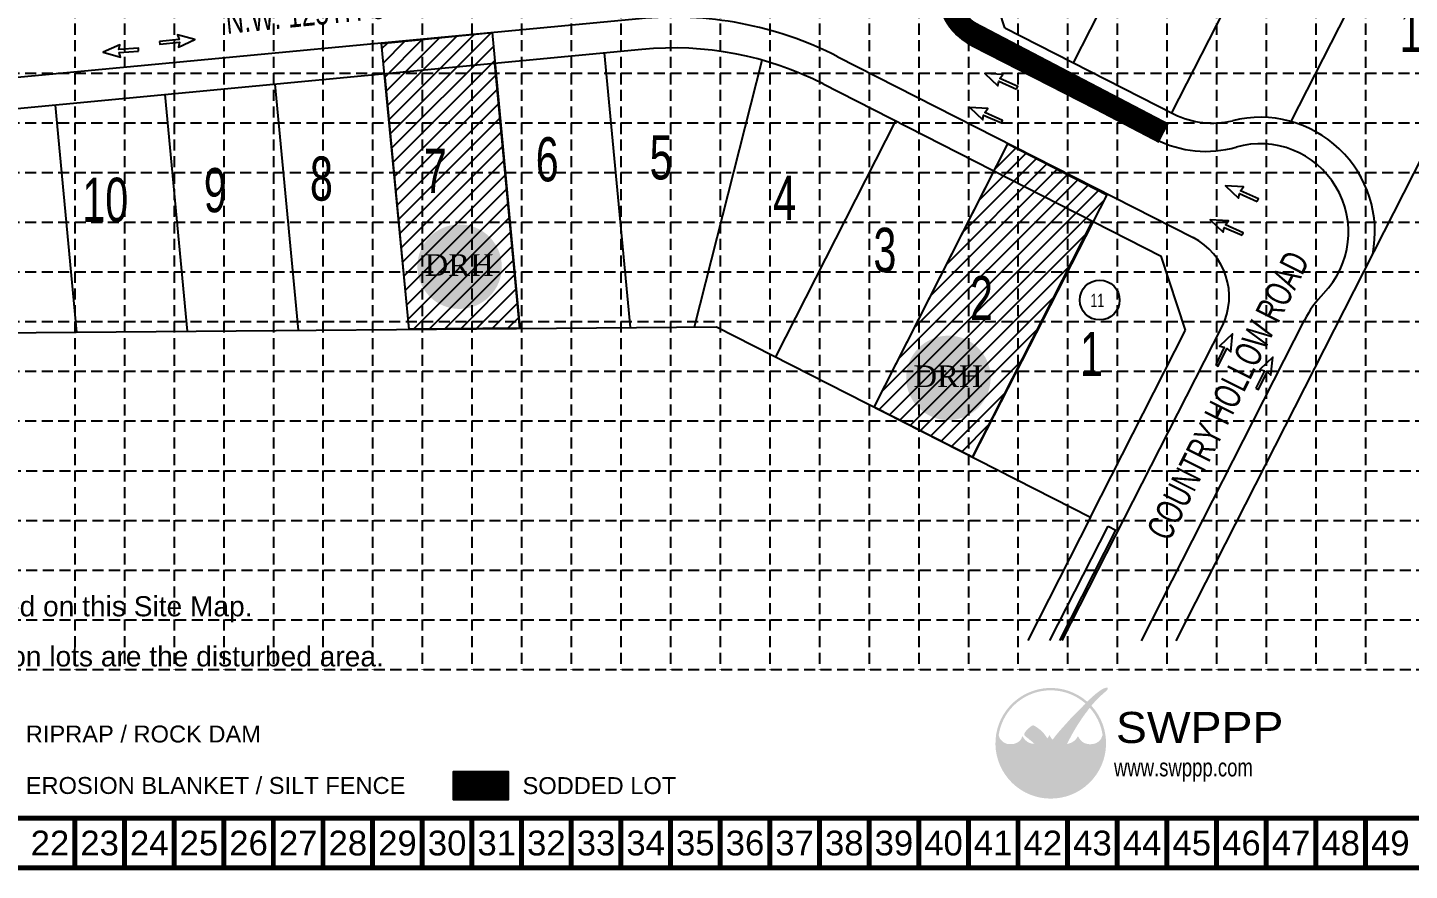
# Model space of a CAD drawing. Extents: x 5997 to 7440, y 5569 to 6471.
# Drawn here: x 6495 to 7121, y 5569 to 5951 of the extents above; entities that cross this region are included whole.
import ezdxf
from ezdxf.enums import TextEntityAlignment as Align

# ---------------------------------------------------------------- set-up
doc = ezdxf.new("R2010")
doc.units = 0
doc.header["$LTSCALE"] = 100
doc.header["$MEASUREMENT"] = 0
doc.linetypes.add('HIDDEN', pattern=[0.375, 0.25, -0.125])
doc.layers.get('0').update_dxf_attribs({"linetype": 'CONTINUOUS'})
for name, color, linetype in [('$-BNDY', 7, 'CONTINUOUS'), ('$-LOT', 7, 'CONTINUOUS'), ('1 EROSION BLANKET', 84, 'CONTINUOUS'), ('1 FLOW ARROWS', 7, 'CONTINUOUS'), ('BASE', 7, 'CONTINUOUS'), ('FG-LOTNUM', 7, 'CONTINUOUS'), ('GRID', 254, 'HIDDEN'), ('K-STNAMES', 7, 'CONTINUOUS'), ('LEGEND', 7, 'CONTINUOUS'), ('LOGO', 7, 'CONTINUOUS'), ('PSWG-PAVING', 7, 'CONTINUOUS'), ('PSWG-SIDEWALK', 7, 'CONTINUOUS'), ('SODDED LOT', 2, 'CONTINUOUS')]:
    doc.layers.add(name, color=color, linetype=linetype)
doc.styles.add('DRHorton', font='dutcheb.ttf')
doc.styles.add("L200'", font='ARIAL.TTF', dxfattribs={"height": 0.001969})
doc.styles.add('LOGO1', font='Rockeb.TTF', dxfattribs={"height": 25})
doc.styles.get("Standard").update_dxf_attribs({"font": 'ARIAL.TTF', "width": 0.9})

# ---------------------------------------------------------------- blocks, each defined once
blk = doc.blocks.new('DRHorton')
h = blk.add_hatch(color=1)
h.paths.add_polyline_path([(78.7, 25.78, 1), (40.43, 25.78, 1)])
h.paths.add_polyline_path([(42.33, 17.91), (76.5, 17.91), (76.5, 34.87), (42.33, 34.87)], flags=24)
at = {"layer": 'BASE', "color": 176, "style": 'DRHorton'}
blk.add_text('DRH', height=9.814, dxfattribs=at).set_placement((59.39, 21.64), align=Align.CENTER)
blk = doc.blocks.new('new logo')
at = {"layer": 'LOGO'}
h = blk.add_hatch(color=170, dxfattribs=at)
h.paths.add_polyline_path([(67.4, 44.1), (66.8, 44.7), (66.3, 45.2), (66, 45.8), (65.5, 46.4), (65.1, 47.2), (64.7, 47.9), (64.4, 48.5), (64.2, 49), (63.9, 49.6), (63.7, 50.1), (63.3, 51), (62.9, 52), (62.6, 52.8), (62.4, 53.3), (62.2, 53.7), (62.1, 54.2), (61.9, 54.7), (61.7, 55.2), (61.5, 55.7), (61.3, 56.3), (61, 56.8), (60.8, 57.4), (60.5, 57.9), (60.2, 58.5), (60, 59.1), (59.7, 59.6), (59.3, 60.2), (59, 60.8), (58.7, 61.3), (58.3, 61.9), (58, 62.4), (57.6, 62.9), (57.3, 63.4), (56.9, 63.9), (56.6, 64.3), (56.3, 64.7), (55.9, 65.1), (55.6, 65.5), (55.2, 65.9), (54.9, 66.2), (54, 66.2), (52.9, 66.3), (52, 66.5), (51.5, 66.6), (50.9, 66.8), (50.3, 67), (49.4, 67.4), (48.3, 67.9), (47.3, 68.6), (46.5, 69.3), (45.7, 70), (45, 70.8), (44.4, 71.5), (44, 72.2), (43.6, 72.7), (43.4, 72.9), (43.2, 73.2), (43.1, 73.4), (43, 73.5), (42.8, 73.7), (42.7, 73.7), (42.7, 73.8), (42.6, 73.8), (42.5, 73.7), (42.5, 73.6), (42.4, 73.5), (42.4, 73.4), (42.3, 73.2), (42.2, 72.8), (42, 72.1), (41.7, 71.5), (41.4, 70.9), (41, 70.3), (40.5, 69.8), (40, 69.2), (39.4, 68.7), (38.8, 68.2), (38.1, 67.7), (37.3, 67.3), (36.5, 66.9), (35.7, 66.6), (34.9, 66.3), (34, 66.1), (33, 66), (31.9, 65.9), (30.8, 65.9), (29.6, 65.9), (28.6, 66), (27.6, 66.1), (26.7, 66.4), (25.8, 66.7), (25, 67.1), (24.1, 67.6), (23.2, 68.2), (22.4, 68.9), (21.8, 69.5), (21.4, 69.9), (21, 70.4), (20.6, 70.9), (20.2, 71.5), (19.9, 72.1), (19.5, 72.9), (19.2, 73.8), (18.9, 74.8, -0.595729), (106.3, 106.8), (107, 107.5), (107.5, 108), (108.1, 108.6, 37.93689), (112.3, 104.5), (112.1, 104.2), (111.6, 103.7), (111.1, 103.1), (110.6, 102.5, -0.146449), (123.6, 75), (123.3, 74.5), (123.1, 74), (122.9, 73.5), (122.8, 73.1), (122.5, 72.4), (122.2, 71.7), (121.9, 71.1), (121.5, 70.5), (121.1, 70), (120.7, 69.5), (120.2, 69), (119.6, 68.6), (119, 68.1), (118.4, 67.7), (117.8, 67.4), (117.1, 67), (116.5, 66.7), (115.8, 66.5), (115, 66.3), (114.3, 66.1), (113.5, 66), (112.7, 65.9), (111.9, 65.8), (111.1, 65.8), (110.3, 65.8), (109.4, 65.9), (108.6, 66), (107.7, 66.2), (106.8, 66.4), (105.9, 66.7), (105.1, 67.1), (104.3, 67.5), (103.5, 68), (102.8, 68.6), (102.1, 69.3), (101.4, 70), (100.8, 70.7), (100.2, 71.4), (99.8, 72), (99.5, 72.5), (99.4, 72.8), (99.3, 73), (99.1, 73.2), (99, 73.4), (98.9, 73.5), (98.8, 73.6), (98.7, 73.6), (98.6, 73.6), (98.5, 73.5), (98.4, 73.4), (98.4, 73.3), (98.3, 73.2), (98.2, 73), (98.1, 72.8), (97.8, 72.4), (97.4, 71.8), (96.9, 71.1), (96.4, 70.5), (95.9, 70.1), (95.4, 69.6), (94.8, 69.1), (94.2, 68.6), (93.5, 68.2), (92.8, 67.7), (91.9, 67.3), (91, 66.9), (90.1, 66.6), (89.4, 66.4), (88.6, 66.2), (87.8, 66.1), (87.6, 65.6), (87.4, 65.1), (87.1, 64.4), (86.9, 63.8), (86.6, 63), (86.3, 62.2), (85.9, 61.3), (85.6, 60.4), (85.3, 59.5), (84.9, 58.6), (84.6, 57.7), (84.2, 56.7), (83.9, 55.8), (83.5, 54.9), (83.2, 54), (82.9, 53.2), (82.6, 52.4), (82.3, 51.6), (82.1, 51), (81.9, 50.3), (81.6, 49.8), (81.3, 48.9), (80.9, 48.1), (80.5, 47.3), (80.1, 46.6), (79.6, 45.9), (79.1, 45.4), (78.6, 44.8), (78.1, 44.3), (77.6, 43.9), (77, 43.5), (76.5, 43.1), (75.9, 42.8), (75.3, 42.6), (74.6, 42.3), (73.7, 42.1), (73, 41.9), (72.2, 41.9), (71.6, 42), (70.9, 42.2), (70.1, 42.5), (69.4, 42.8), (68.7, 43.1), (68, 43.5)])
h.paths.add_polyline_path([(71.8, 72), (70.7, 73.9), (70.1, 75.2), (69.7, 74.3), (68.7, 72.6), (67.9, 71.7), (67.9, 71.5), (68.1, 71.2), (68.3, 71), (68.4, 70.8), (68.5, 70.6), (68.7, 70.4), (68.8, 70.2), (68.9, 70.1), (69, 70), (69.1, 69.8), (69.3, 69.7), (69.4, 69.7), (69.5, 69.6), (69.6, 69.5), (69.7, 69.5), (69.8, 69.4), (69.9, 69.4), (70.1, 69.3), (70.2, 69.3), (70.3, 69.2), (70.4, 69.2), (70.5, 69.2), (70.6, 69.2), (70.8, 69.2), (70.9, 69.2), (71, 69.2), (71.1, 69.2), (71.2, 69.2), (71.3, 69.2), (71.4, 69.2), (71.5, 69.2), (71.6, 69.2), (71.7, 69.3), (71.8, 69.3), (71.9, 69.3), (72, 69.4), (72.1, 69.5), (72.2, 69.5), (72.3, 69.6), (72.5, 69.6), (72.6, 69.7), (72.7, 69.8), (72.8, 69.9), (72.9, 70), (73, 70.1), (73.1, 70.2), (73.2, 70.3), (73.3, 70.4), (72.5, 71.1)], flags=17)
blk.add_hatch(color=240, dxfattribs=at).paths.add_polyline_path([(117.7, 117.3), (118.9, 118.2), (119.8, 118.9), (120.6, 119.5), (121.3, 119.9), (121.9, 120.3), (122.4, 120.6), (122.8, 120.9), (123.1, 121.1), (123.4, 121.3), (123.7, 121.4), (124, 121.6), (124.2, 121.7), (124.4, 121.8), (124.6, 121.9), (124.8, 121.9), (125, 122), (125.2, 122.1), (125.4, 122.2), (125.6, 122.2), (125.8, 122.3), (125.9, 122.4), (126.1, 122.4), (126.3, 122.5), (126.4, 122.5), (126.6, 122.6), (126.7, 122.6), (126.8, 122.7), (126.9, 122.7), (127.1, 122.7), (127.2, 122.8), (127.3, 122.8), (127.4, 122.8), (127.5, 122.8), (127.6, 122.8), (127.7, 122.8), (127.8, 122.8), (127.9, 122.8), (128, 122.8), (128.1, 122.8), (128.1, 122.8), (128.2, 122.8), (128.3, 122.8), (128.4, 122.8), (128.4, 122.7), (128.5, 122.7), (128.5, 122.7), (128.6, 122.7), (128.6, 122.6), (128.7, 122.6), (128.7, 122.6), (128.7, 122.5), (128.7, 122.5), (128.8, 122.4), (128.8, 122.4), (128.8, 122.3), (128.8, 122.3), (128.8, 122.2), (128.8, 122.1), (128.8, 122.1), (128.8, 122), (128.8, 121.9), (128.8, 121.8), (128.8, 121.8), (128.8, 121.7), (128.8, 121.6), (128.7, 121.5), (128.7, 121.4), (128.7, 121.3), (128.6, 121.3), (128.6, 121.2), (128.5, 121.1), (128.4, 121), (128.4, 120.8), (128.3, 120.7), (128.2, 120.6), (128.1, 120.4), (128, 120.3), (127.8, 120.1), (127.7, 120), (127.6, 119.8), (127.4, 119.6), (127.3, 119.4), (127.1, 119.2), (126.8, 119), (126.6, 118.8), (126.3, 118.5), (125.9, 118.2), (125.5, 117.9), (125.1, 117.5), (124.6, 117), (124, 116.6), (123.5, 116.1), (122.9, 115.6), (122.3, 115.1), (121.7, 114.5), (121.1, 114), (120.6, 113.5), (120, 113), (119.5, 112.5), (119, 112), (118.5, 111.5), (118, 111), (117.5, 110.5), (117, 109.9), (116.5, 109.4), (116, 108.8), (115.5, 108.3), (115, 107.7), (114.5, 107.1), (114, 106.6), (113.5, 106), (113, 105.4), (112.5, 104.8), (112.1, 104.2), (111.6, 103.7), (111.1, 103.1), (110.6, 102.4), (110.1, 101.8), (109.6, 101.1), (109, 100.4), (108.5, 99.7), (107.9, 98.9), (107.3, 98.1), (106.7, 97.3), (106, 96.4), (105.4, 95.6), (104.8, 94.7), (104.2, 93.9), (103.6, 93.1), (103.1, 92.3), (102.5, 91.5), (102, 90.6), (101.4, 89.8), (100.9, 89), (100.3, 88.2), (99.8, 87.3), (99.2, 86.5), (98.6, 85.6), (98.1, 84.7), (97.5, 83.8), (96.9, 82.9), (96.4, 82), (95.9, 81.1), (95.4, 80.3), (94.9, 79.5), (94.5, 78.7), (94, 78), (93.6, 77.2), (93.2, 76.5), (92.8, 75.8), (92.4, 75), (92, 74.3), (91.6, 73.5), (91.2, 72.8), (90.8, 72), (90.4, 71.3), (90, 70.6), (89.6, 69.9), (89.3, 69.3), (89, 68.7), (88.8, 68.2), (88.5, 67.7), (88.3, 67.3), (88.1, 66.9), (88, 66.5), (87.8, 66.1), (87.6, 65.6), (87.4, 65.1), (87.1, 64.4), (86.9, 63.8), (86.6, 63), (86.3, 62.2), (85.9, 61.3), (85.6, 60.4), (85.3, 59.5), (84.9, 58.6), (84.6, 57.7), (84.2, 56.7), (83.9, 55.8), (83.5, 54.9), (83.2, 54), (82.9, 53.2), (82.6, 52.4), (82.3, 51.6), (82.1, 51), (81.9, 50.3), (81.6, 49.8), (81.4, 49.2), (81.2, 48.7), (81, 48.3), (80.8, 47.9), (80.6, 47.5), (80.4, 47.1), (80.2, 46.7), (80, 46.4), (79.7, 46.1), (79.5, 45.8), (79.2, 45.5), (79, 45.2), (78.7, 44.9), (78.5, 44.7), (78.2, 44.4), (78, 44.2), (77.7, 44), (77.4, 43.8), (77.2, 43.6), (76.9, 43.4), (76.6, 43.2), (76.3, 43), (76, 42.9), (75.7, 42.7), (75.5, 42.6), (75.2, 42.5), (74.9, 42.4), (74.6, 42.3), (74.3, 42.2), (74, 42.1), (73.8, 42.1), (73.5, 42), (73.2, 42), (73, 41.9), (72.7, 41.9), (72.5, 41.9), (72.2, 41.9), (72, 42), (71.8, 42), (71.5, 42.1), (71.3, 42.1), (71.1, 42.2), (70.8, 42.2), (70.6, 42.3), (70.4, 42.4), (70.1, 42.5), (69.9, 42.6), (69.6, 42.7), (69.4, 42.8), (69.2, 42.9), (68.9, 43), (68.7, 43.1), (68.5, 43.2), (68.2, 43.4), (68, 43.6), (67.8, 43.7), (67.6, 43.9), (67.4, 44.1), (67.2, 44.3), (67, 44.5), (66.8, 44.7), (66.6, 44.9), (66.5, 45.1), (66.3, 45.4), (66.1, 45.6), (65.9, 45.9), (65.7, 46.2), (65.4, 46.6), (65.2, 47), (65, 47.4), (64.7, 47.9), (64.4, 48.5), (64.2, 49), (63.9, 49.6), (63.7, 50.1), (63.4, 50.7), (63.2, 51.3), (63, 51.8), (62.8, 52.3), (62.6, 52.8), (62.4, 53.3), (62.2, 53.7), (62.1, 54.2), (61.9, 54.7), (61.7, 55.2), (61.5, 55.7), (61.3, 56.3), (61, 56.8), (60.8, 57.4), (60.5, 57.9), (60.2, 58.5), (60, 59.1), (59.7, 59.6), (59.3, 60.2), (59, 60.8), (58.7, 61.3), (58.3, 61.9), (58, 62.4), (57.6, 62.9), (57.3, 63.4), (56.9, 63.9), (56.6, 64.3), (56.3, 64.7), (55.9, 65.1), (55.6, 65.5), (55.2, 65.9), (54.9, 66.3), (54.5, 66.6), (54.1, 67), (53.7, 67.4), (53.3, 67.8), (52.8, 68.1), (52.4, 68.5), (51.9, 68.9), (51.4, 69.3), (50.9, 69.7), (50.5, 70), (50, 70.4), (49.5, 70.8), (49.1, 71.1), (48.7, 71.5), (48.2, 71.8), (47.8, 72.1), (47.5, 72.4), (47.1, 72.7), (46.8, 72.9), (46.6, 73.1), (46.3, 73.3), (46.1, 73.5), (45.9, 73.6), (45.7, 73.8), (45.6, 73.9), (45.5, 74), (45.3, 74.2), (45.2, 74.3), (45.1, 74.4), (45, 74.6), (45, 74.7), (44.9, 74.8), (44.8, 75), (44.8, 75.1), (44.8, 75.2), (44.7, 75.4), (44.7, 75.5), (44.7, 75.7), (44.7, 75.8), (44.7, 76), (44.7, 76.1), (44.7, 76.3), (44.8, 76.4), (44.8, 76.6), (44.9, 76.7), (44.9, 76.9), (45, 77.1), (45.1, 77.2), (45.2, 77.4), (45.3, 77.6), (45.4, 77.8), (45.6, 78), (45.7, 78.2), (45.9, 78.5), (46.1, 78.7), (46.3, 79), (46.6, 79.3), (46.8, 79.5), (47.1, 79.8), (47.3, 80.1), (47.6, 80.4), (47.9, 80.7), (48.2, 81), (48.5, 81.3), (48.8, 81.6), (49.2, 81.9), (49.5, 82.2), (49.8, 82.5), (50.1, 82.7), (50.4, 83), (50.7, 83.2), (51, 83.4), (51.2, 83.6), (51.5, 83.8), (51.7, 83.9), (51.9, 84.1), (52.1, 84.2), (52.2, 84.3), (52.4, 84.4), (52.5, 84.5), (52.7, 84.5), (52.8, 84.6), (53, 84.6), (53.1, 84.6), (53.2, 84.7), (53.3, 84.7), (53.5, 84.7), (53.6, 84.7), (53.7, 84.7), (53.8, 84.7), (54, 84.7), (54.1, 84.6), (54.2, 84.6), (54.3, 84.5), (54.5, 84.5), (54.6, 84.4), (54.7, 84.4), (54.9, 84.3), (55, 84.2), (55.2, 84.1), (55.3, 84.1), (55.5, 84), (55.7, 83.9), (55.9, 83.7), (56.1, 83.6), (56.4, 83.4), (56.7, 83.2), (57, 83), (57.3, 82.8), (57.7, 82.5), (58, 82.3), (58.4, 82), (58.8, 81.7), (59.2, 81.4), (59.6, 81.1), (60, 80.8), (60.4, 80.5), (60.8, 80.2), (61.2, 79.9), (61.5, 79.6), (61.9, 79.3), (62.3, 78.9), (62.6, 78.6), (63, 78.3), (63.3, 77.9), (63.7, 77.5), (64, 77.2), (64.3, 76.8), (64.6, 76.4), (64.9, 76), (65.2, 75.6), (65.5, 75.2), (65.8, 74.8), (66.1, 74.4), (66.4, 74), (66.7, 73.6), (66.9, 73.2), (67.2, 72.8), (67.4, 72.5), (67.6, 72.1), (67.8, 71.8), (67.9, 71.5), (68.1, 71.2), (68.3, 71), (68.4, 70.8), (68.5, 70.6), (68.7, 70.4), (68.8, 70.2), (68.9, 70.1), (69, 70), (69.1, 69.8), (69.3, 69.7), (69.4, 69.7), (69.5, 69.6), (69.6, 69.5), (69.7, 69.5), (69.8, 69.4), (69.9, 69.4), (70.1, 69.3), (70.2, 69.3), (70.3, 69.2), (70.4, 69.2), (70.5, 69.2), (70.6, 69.2), (70.8, 69.2), (70.9, 69.2), (71, 69.2), (71.1, 69.2), (71.2, 69.2), (71.3, 69.2), (71.4, 69.2), (71.5, 69.2), (71.6, 69.2), (71.7, 69.3), (71.8, 69.3), (71.9, 69.3), (72, 69.4), (72.1, 69.5), (72.2, 69.5), (72.3, 69.6), (72.5, 69.6), (72.6, 69.7), (72.7, 69.8), (72.8, 69.9), (72.9, 70), (73, 70.1), (73.1, 70.2), (73.2, 70.3), (73.3, 70.5), (73.5, 70.6), (73.6, 70.8), (73.7, 70.9), (73.9, 71.1), (74, 71.3), (74.2, 71.5), (74.3, 71.8), (74.5, 72), (74.7, 72.3), (74.9, 72.6), (75.1, 72.8), (75.3, 73.1), (75.6, 73.5), (75.8, 73.8), (76.1, 74.1), (76.4, 74.5), (76.7, 74.9), (77, 75.3), (77.3, 75.7), (77.7, 76.1), (78, 76.5), (78.4, 77), (78.8, 77.4), (79.2, 77.9), (79.6, 78.4), (80, 78.9), (80.5, 79.5), (81, 80), (81.5, 80.6), (82, 81.1), (82.5, 81.7), (83, 82.3), (83.6, 82.9), (84.1, 83.5), (84.7, 84.1), (85.2, 84.7), (85.7, 85.3), (86.2, 85.8), (86.7, 86.4), (87.2, 86.9), (87.7, 87.4), (88.1, 87.9), (88.6, 88.5), (89.1, 89), (89.5, 89.5), (90, 90.1), (90.5, 90.6), (91, 91.2), (91.5, 91.7), (92.1, 92.3), (92.6, 92.9), (93.2, 93.5), (93.8, 94.1), (94.4, 94.8), (95, 95.4), (95.6, 96), (96.3, 96.7), (96.9, 97.3), (97.6, 98), (98.2, 98.6), (98.8, 99.2), (99.4, 99.8), (100, 100.3), (100.5, 100.9), (101.1, 101.4), (101.6, 102), (102.1, 102.5), (102.7, 103.1), (103.2, 103.6), (103.7, 104.1), (104.2, 104.7), (104.8, 105.2), (105.3, 105.8), (105.9, 106.3), (106.4, 106.9), (107, 107.5), (107.5, 108), (108.1, 108.6), (108.7, 109.2), (109.3, 109.8), (109.9, 110.3), (110.4, 110.9), (111, 111.5), (111.6, 112), (112.2, 112.6), (112.8, 113.1), (113.4, 113.6), (114, 114.2), (114.6, 114.7), (115.3, 115.3), (116, 115.9), (116.8, 116.6)])
at = {"layer": 'LOGO', "style": 'LOGO1'}
for s, height, width, p in [('SWPPP', 31.32, 1.115, (137, 67)), ('www.swppp.com', 18.112, 0.77, (135, 33.4))]:
    blk.add_text(s, height=height, dxfattribs=dict(at, width=width)).set_placement(p)

msp = doc.modelspace()

# ---------------------------------------------------------------- hatches: boundary and pattern name
at = {"layer": 'LEGEND'}
h = msp.add_hatch(dxfattribs=at)
h.set_pattern_fill('ANSI31', color=2, scale=59.273679, style=0)
h.set_pattern_definition([(45, (6657.473, 5569.476), (-5.2391, 5.2391), [])])
h.paths.add_polyline_path([(6687.52, 5613.4), (6687.52, 5612.65), (6687.52, 5600.77), (6712.58, 5600.77), (6712.58, 5613.4)])
h = msp.add_hatch(dxfattribs=at)
h.set_pattern_fill('ANSI31', color=2, scale=2.963684, style=0)
h.set_pattern_definition([(45, (6657.47265, 5569.47596), (-0.2619551, 0.2619551), [])])
h.paths.add_polyline_path([(6687.52, 5613.4), (6687.52, 5612.65), (6687.52, 5600.77), (6712.58, 5600.77), (6712.58, 5613.4)])
at = {"layer": 'SODDED LOT'}
h = msp.add_hatch(dxfattribs=at)
h.set_pattern_fill('ANSI31', color=256, scale=40, style=0)
h.paths.add_polyline_path([(6705.14, 5948.3), (6717.78, 5814.37), (6667.51, 5813.87), (6655.01, 5943.3)])
h = msp.add_hatch(dxfattribs=at)
h.set_pattern_fill('ANSI31', color=256, scale=40, style=0)
h.paths.add_polyline_path([(6983.72, 5874.87), (6922.87, 5755.96), (6878.31, 5778.66), (6938.96, 5897.95)])

# ---------------------------------------------------------------- linework, layer by layer
at = {"layer": '$-BNDY'}
for p, q in [((7015.12, 5672.7), (7131.81, 5902.04)), ((6186.88, 5809.86), (6806.86, 5815)), ((6806.86, 5815), (6976.33, 5728.77)), ((6976.33, 5728.77), (6947.89, 5672.89))]:
    msp.add_line(p, q, dxfattribs=at)
at = {"layer": '$-LOT'}
for p, q in [((6968.71, 5934.61), (7034.46, 6063.84)), ((7013.27, 5911.94), (7079.03, 6041.17)), ((7067.36, 5907.98), (7123.59, 6018.49)), ((6937.51, 5950.48), (6926.57, 5984.1)), ((6937.51, 5950.48), (7014.32, 5911.4)), ((6773.06, 5940.67), (6393.36, 5904.68)), ((6767.89, 5814.68), (6756.1, 5939.06)), ((6717.7, 5814.26), (6706.32, 5934.34)), ((6796.86, 5814.92), (6827.51, 5935.82)), ((6617.33, 5813.43), (6606.77, 5924.91)), ((6667.52, 5813.84), (6656.54, 5929.63)), ((6855.24, 5925.03), (7008.46, 5847.06)), ((6567.15, 5813.01), (6556.99, 5920.19)), ((6516.96, 5812.6), (6507.21, 5915.47)), ((6833.73, 5801.33), (6888.14, 5908.28)), ((6878.29, 5778.66), (6932.71, 5885.61)), ((6922.85, 5755.98), (6977.27, 5862.93)), ((7019.41, 5813.44), (7008.46, 5847.06)), ((6976.33, 5728.77), (7019.41, 5813.44))]:
    msp.add_line(p, q, dxfattribs=at)
for centre, radius, start, end in [((6787.21, 5791.34), 150, 63.03167, 95.41394), ((7031.55, 5945.27), 38, 243.03167, 283.95773), ((7053.26, 5857.92), 52, 348.97404, 103.95773)]:
    msp.add_arc(centre, radius, start, end, dxfattribs=at)
at = {"layer": '1 EROSION BLANKET', "const_width": 10}
msp.add_lwpolyline([(7009.58, 5902.72), (6922.64, 5948.18, -0.255322), (6912.43, 5963.46), (6911.7, 5967.69, -0.171851), (6913.45, 5977.92), (6918.46, 5988.47), (6964.85, 6078.93), (6969.77, 6087.39), (6974.77, 6095.14)], format="xyb", dxfattribs=at)
at = {"layer": '1 FLOW ARROWS', "color": 7, "linetype": 'ByBlock'}
for points in [[(6554.45, 5944.34), (6554.57, 5943.07), (6563.39, 5943.89), (6563.08, 5941.67), (6570.48, 5945.19), (6562.55, 5947.29), (6563.27, 5945.16)], [(6544.93, 5939.93), (6544.85, 5941.21), (6536.02, 5940.62), (6536.38, 5942.82), (6528.9, 5939.49), (6536.76, 5937.2), (6536.1, 5939.34)], [(6942.89, 5922.73), (6943.41, 5923.9), (6935.32, 5927.48), (6936.67, 5929.27), (6928.49, 5929.8), (6934.39, 5924.11), (6934.8, 5926.31)], [(6936, 5907.35), (6936.52, 5908.51), (6928.42, 5912.1), (6929.77, 5913.88), (6921.6, 5914.42), (6927.49, 5908.73), (6927.9, 5910.93)], [(7051.96, 5871.84), (7052.48, 5873.01), (7044.38, 5876.6), (7045.73, 5878.38), (7037.56, 5878.91), (7043.45, 5873.22), (7043.86, 5875.42)], [(7045.07, 5856.46), (7045.58, 5857.63), (7037.49, 5861.21), (7038.84, 5863), (7030.66, 5863.53), (7036.56, 5857.84), (7036.97, 5860.04)], [(7033.09, 5797.77), (7034.24, 5797.21), (7038.16, 5805.14), (7039.89, 5803.72), (7040.76, 5811.86), (7034.83, 5806.21), (7037.01, 5805.71)], [(7051.36, 5787.18), (7052.51, 5786.61), (7056.43, 5794.55), (7058.16, 5793.12), (7059.03, 5801.27), (7053.1, 5795.62), (7055.28, 5795.12)]]:
    msp.add_lwpolyline(points, close=True, dxfattribs=at)
at = {"layer": 'BASE', "const_width": 2.25}
for points in [[(5998.5, 5569.85), (7438.5, 5569.85), (7438.5, 6469.85), (5998.5, 6469.85)], [(6021, 5592.35), (7416, 5592.35), (7416, 6447.35), (6021, 6447.35)]]:
    msp.add_lwpolyline(points, close=True, dxfattribs=at)
for points in [[(6516, 5569.85), (6516, 5592.35)], [(6538.5, 5569.85), (6538.5, 5592.35)], [(6561, 5569.85), (6561, 5592.35)], [(6583.5, 5569.85), (6583.5, 5592.35)], [(6606, 5569.85), (6606, 5592.35)], [(6628.5, 5569.85), (6628.5, 5592.35)], [(6651, 5569.85), (6651, 5592.35)], [(6673.5, 5569.85), (6673.5, 5592.35)], [(6696, 5569.85), (6696, 5592.35)], [(6718.5, 5569.85), (6718.5, 5592.35)], [(6741, 5569.85), (6741, 5592.35)], [(6763.5, 5569.85), (6763.5, 5592.35)], [(6786, 5569.85), (6786, 5592.35)], [(6808.5, 5569.85), (6808.5, 5592.35)], [(6831, 5569.85), (6831, 5592.35)], [(6853.5, 5569.85), (6853.5, 5592.35)], [(6876, 5569.85), (6876, 5592.35)], [(6898.5, 5569.85), (6898.5, 5592.35)], [(6921, 5569.85), (6921, 5592.35)], [(6943.5, 5569.85), (6943.5, 5592.35)], [(6966, 5569.85), (6966, 5592.35)], [(6988.5, 5569.85), (6988.5, 5592.35)], [(7011, 5569.85), (7011, 5592.35)], [(7033.5, 5569.85), (7033.5, 5592.35)], [(7056, 5569.85), (7056, 5592.35)], [(7078.5, 5569.85), (7078.5, 5592.35)], [(7101, 5569.85), (7101, 5592.35)]]:
    msp.add_lwpolyline(points, dxfattribs=at)
at = {"layer": 'FG-LOTNUM'}
msp.add_circle((6980.52, 5827.12, -666.12), 9.02, dxfattribs=at)
at = {"layer": 'GRID', "color": 253, "linetype": 'HIDDEN', "ltscale": 0.2}
for p, q in [((6516, 6447.35), (6516, 5659.76)), ((6538.5, 6447.35), (6538.5, 5659.76)), ((6561, 6447.35), (6561, 5659.76)), ((6583.5, 6447.35), (6583.5, 5659.76)), ((6606, 6447.35), (6606, 5659.76)), ((6628.5, 6447.35), (6628.5, 5659.76)), ((6651, 6447.35), (6651, 5659.76)), ((6673.5, 6447.35), (6673.5, 5659.76)), ((6696, 6447.35), (6696, 5659.76)), ((6718.5, 6447.35), (6718.5, 5659.76)), ((6741, 6447.35), (6741, 5659.76)), ((6763.5, 6447.35), (6763.5, 5659.76)), ((6786, 6447.35), (6786, 5659.76)), ((6808.5, 6447.35), (6808.5, 5659.76)), ((6831, 6447.35), (6831, 5659.76)), ((6853.5, 6447.35), (6853.5, 5659.76)), ((6876, 6447.35), (6876, 5659.76)), ((6898.5, 6447.35), (6898.5, 5659.76)), ((6921, 6447.35), (6921, 5659.76)), ((6943.5, 6447.35), (6943.5, 5659.76)), ((6966, 6447.35), (6966, 5659.76)), ((6988.5, 6447.35), (6988.5, 5659.76)), ((7011, 6447.35), (7011, 5659.76)), ((7033.5, 6447.35), (7033.5, 5659.76)), ((7056, 6447.35), (7056, 5659.76)), ((7078.5, 6447.35), (7078.5, 5659.76)), ((7101, 6447.35), (7101, 5659.76)), ((6021, 5929.85), (7416, 5929.85)), ((6021, 5907.35), (7416, 5907.35)), ((6021, 5884.85), (7416, 5884.85)), ((6021, 5862.35), (7416, 5862.35)), ((6021, 5839.85), (7416, 5839.85)), ((6021, 5817.35), (7416, 5817.35)), ((6021, 5794.85), (7416, 5794.85)), ((6021, 5772.35), (7416, 5772.35)), ((6021.51, 5749.76), (7416.51, 5749.76)), ((6021.51, 5727.26), (7416.51, 5727.26)), ((6021.51, 5704.76), (7416.51, 5704.76)), ((6021.51, 5682.26), (7416.51, 5682.26)), ((6021.51, 5659.76), (7416.51, 5659.76))]:
    msp.add_line(p, q, dxfattribs=at)
at = {"layer": 'LEGEND', "color": 2}
msp.add_lwpolyline([(6687.52, 5612.65), (6687.52, 5600.77), (6712.58, 5600.77), (6712.58, 5613.4), (6687.52, 5613.4)], close=True, dxfattribs=at)
at = {"layer": 'PSWG-PAVING'}
for p, q in [((6771.74, 5954.61), (6391.58, 5918.58)), ((6923.14, 5942.09), (7005.98, 5899.93)), ((6999.43, 5672.75), (7073.32, 5817.95)), ((6963.58, 5672.85), (7035.97, 5815.11))]:
    msp.add_line(p, q, dxfattribs=at)
msp.add_lwpolyline([(6861.58, 5937.5), (7022.83, 5855.46)], dxfattribs=at)
for centre, radius, start, end in [((6936.75, 5968.82), 30, 153.03167, 243.03167), ((6787.21, 5791.34), 164, 63.03167, 95.41394), ((7028.66, 5944.5), 50, 243.03167, 285.86509), ((7053.26, 5857.92), 40, 315.88546, 105.86509), ((7009.23, 5828.72), 30, 333.03167, 63.03167), ((7117.88, 5795.28), 50, 135.88546, 153.03167)]:
    msp.add_arc(centre, radius, start, end, dxfattribs=at)
at = {"layer": 'PSWG-SIDEWALK'}
for p, q in [((6957.98, 5672.86), (6984.35, 5724.69)), ((6984.35, 5724.69), (6987.91, 5722.88)), ((6962.46, 5672.85), (6987.91, 5722.88))]:
    msp.add_line(p, q, dxfattribs=at)
at = {"layer": 'SODDED LOT'}
for points in [[(6705.14, 5948.3), (6717.78, 5814.37), (6667.51, 5813.87), (6655.01, 5943.3)], [(6983.72, 5874.87), (6922.87, 5755.96), (6878.31, 5778.66), (6938.96, 5897.95)]]:
    msp.add_lwpolyline(points, close=True, dxfattribs=at)

# ---------------------------------------------------------------- block references
at = {"xscale": 0.4499999999998181, "yscale": 0.4499999999998181, "zscale": 0.4500000000000455}
msp.add_blockref('new logo', (6926.24, 5596.27), dxfattribs=at)
at = {"layer": 'FG-LOTNUM', "color": 1}
for p in [(6630.84, 5816.45), (6852.4, 5766.07)]:
    msp.add_blockref('DRHorton', p, dxfattribs=at)

# ---------------------------------------------------------------- texts
at = {"layer": 'BASE', "color": 7, "style": "L200'"}
for s, height, p in [('Location of concrete washout will be determined in the field and will be reflected on this Site Map.', 9.1247, (6048.19, 5683.82)), ('Stabilization practices are expected to be used at all disturbed areas; DR Horton lots are the disturbed area.', 9.12475, (6048.18, 5661.13))]:
    msp.add_text(s, height=height, dxfattribs=at).set_placement(p)
at = {"layer": 'BASE'}
for s, p in [('22', (6504.75, 5581.1)), ('23', (6527.25, 5581.1)), ('24', (6549.75, 5581.1)), ('25', (6572.25, 5581.1)), ('26', (6594.75, 5581.1)), ('27', (6617.25, 5581.1)), ('28', (6639.75, 5581.1)), ('29', (6662.25, 5581.1)), ('30', (6684.75, 5581.1)), ('31', (6707.25, 5581.1)), ('32', (6729.75, 5581.1)), ('33', (6752.25, 5581.1)), ('34', (6774.75, 5581.1)), ('35', (6797.25, 5581.1)), ('36', (6819.75, 5581.1)), ('37', (6842.25, 5581.1)), ('38', (6864.75, 5581.1)), ('39', (6887.25, 5581.1)), ('40', (6909.75, 5581.1)), ('41', (6932.25, 5581.1)), ('42', (6954.75, 5581.1)), ('43', (6977.25, 5581.1)), ('44', (6999.75, 5581.1)), ('45', (7022.25, 5581.1)), ('46', (7044.75, 5581.1)), ('47', (7067.25, 5581.1)), ('48', (7089.75, 5581.1)), ('49', (7112.25, 5581.1))]:
    msp.add_text(s, height=11.25, dxfattribs=at).set_placement(p, align=Align.MIDDLE_CENTER)
at = {"layer": 'FG-LOTNUM', "width": 0.67}
for s, height, p in [('1', 20, (7121.67, 5939.51, -666.12)), ('6', 20, (6730.12, 5880.89, -666.12)), ('5', 20, (6781.73, 5881.77, -666.12)), ('7', 20, (6679.39, 5875.65, -666.12)), ('9', 20, (6579.68, 5866.92, -666.12)), ('8', 20, (6627.79, 5872.16, -666.12)), ('10', 20, (6529.83, 5862.55, -666.12)), ('4', 20, (6837.7, 5863.43, -666.12)), ('3', 20, (6883.18, 5839.85, -666.12)), ('2', 20, (6926.92, 5818.01, -666.12)), ('11', 6, (6979.44, 5823.99, -666.12)), ('1', 20, (6976.77, 5792.68, -666.12))]:
    msp.add_text(s, height=height, dxfattribs=at).set_placement(p, align=Align.CENTER)
at = {"layer": 'K-STNAMES', "width": 0.67}
for s, rotation, p in [('N.W. 125TH COURT', 5.66329, (6584.98, 5947.68, -1774.21)), ('COUNTRY HOLLOW ROAD', 63.44716, (7012.07, 5717.32, -1774.21))]:
    msp.add_text(s, height=12, rotation=rotation, dxfattribs=at).set_placement(p)
at = {"layer": 'LEGEND', "style": "L200'"}
for s, height, p in [('RIPRAP / ROCK DAM', 7.6723, (6493.79, 5626.67)), ('EROSION BLANKET / SILT FENCE', 7.6723, (6493.76, 5603.35)), ('SODDED LOT', 7.672, (6718.94, 5603.29))]:
    msp.add_text(s, height=height, dxfattribs=at).set_placement(p)

doc.saveas('drawing.dxf')
